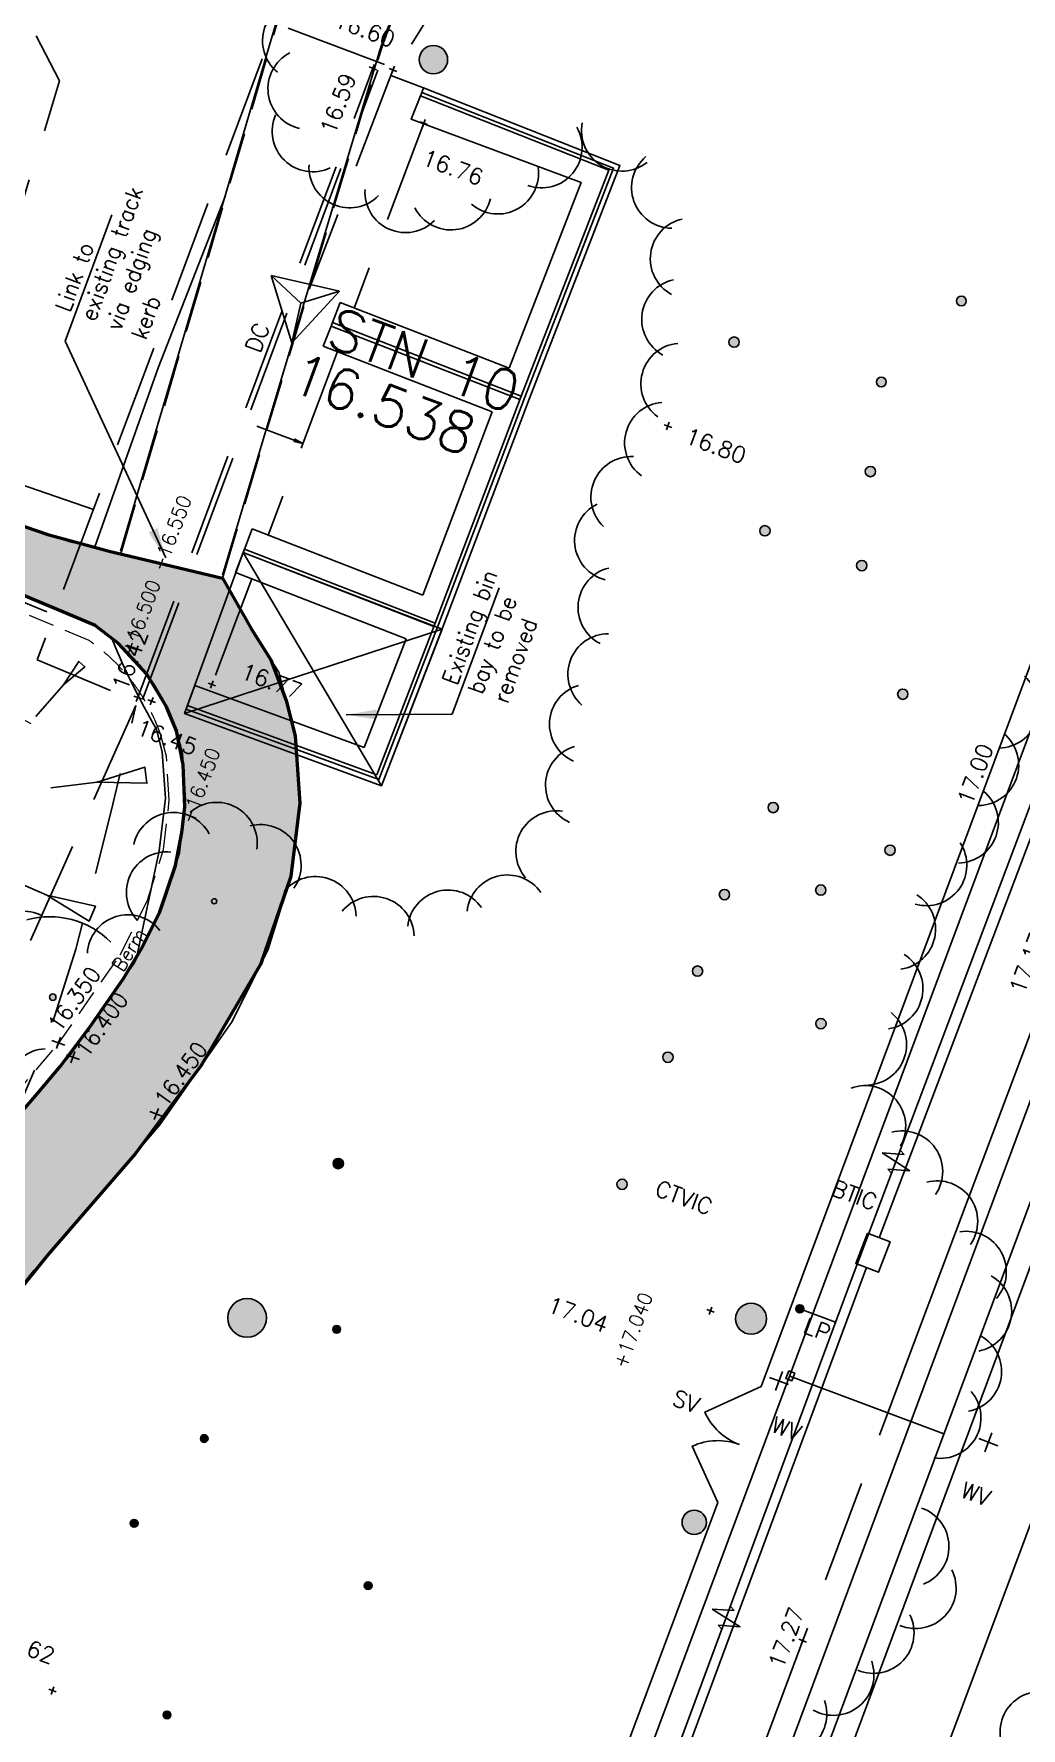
# Model space of a CAD drawing. Header units: millimetres. Extents: x 521005098 to 521837086, y 174609906 to 175681253.
# Drawn here: x 521472310 to 521496642, y 174721978 to 174763741 of the extents above; entities that cross this region are included whole.
import ezdxf

# ---------------------------------------------------------------- set-up
doc = ezdxf.new("R2010")
doc.units = ezdxf.units.MM
doc.header["$LTSCALE"] = 200
doc.linetypes.add('layout$0$HIDDEN', pattern=[9.525, 6.35, -3.175])
doc.linetypes.add('layout$0$survey$0$DASHED', pattern=[19.05, 12.7, -6.35])
for name, color, linetype, lineweight in [('GT_Nfootpath', 2, 'Continuous', 50), ('layout$0$Fenceline', 7, 'Continuous', 13), ('SETTING-OUT', 3, 'Continuous', 50)]:
    doc.layers.add(name, color=color, linetype=linetype, lineweight=lineweight)
for name, color, linetype in [('layout$0$46', 1, 'Continuous'), ('layout$0$CWAY-CHAN-PAD', 31, 'Continuous'), ('layout$0$GT Drain text', 3, 'Continuous'), ('layout$0$GT Surface text', 3, 'Continuous'), ('layout$0$GT0-35TXT', 3, 'Continuous'), ('layout$0$MA-ARC', 130, 'Continuous'), ('layout$0$MA-VERT-TP-LINES', 191, 'Continuous'), ('layout$0$PGM-BATTER-FILL', 8, 'Continuous'), ('layout$0$survey$0$BOUNDARY', 8, 'Continuous'), ('layout$0$survey$0$BT', 8, 'Continuous'), ('layout$0$survey$0$CATV', 8, 'Continuous'), ('layout$0$survey$0$CONTROL', 8, 'Continuous'), ('layout$0$survey$0$DETAIL', 8, 'Continuous'), ('layout$0$survey$0$ELEC', 8, 'Continuous'), ('layout$0$survey$0$GAS', 8, 'Continuous'), ('layout$0$survey$0$LEVEL', 8, 'Continuous'), ('layout$0$survey$0$ROAD', 8, 'Continuous'), ('layout$0$survey$0$SERVICE', 8, 'Continuous'), ('layout$0$survey$0$STORM', 3, 'Continuous'), ('layout$0$survey$0$TEXT_SERVICE', 8, 'Continuous'), ('layout$0$survey$0$VEGETATION', 8, 'Continuous'), ('layout$0$survey$0$WATER', 8, 'Continuous')]:
    doc.layers.add(name, color=color, linetype=linetype)
doc.styles.add('layout$0$GT1TO200', font='romans.shx', dxfattribs={"width": 0.95, "height": 400})
doc.styles.add('layout$0$GTANYHEIGHT', font='romans.shx', dxfattribs={"width": 0.95})
doc.styles.add('layout$0$survey$0$ROMANS', font='Romans.shx')
doc.dimstyles.new('layout$0$NOTEARROW', dxfattribs={"dimscale": 250, "dimtxt": 2, "dimasz": 3, "dimexe": 1, "dimexo": 1, "dimgap": 1, "dimtad": 2, "dimtih": 1, "dimtoh": 1, "dimdec": 4, "dimzin": 0, "dimdsep": 46, "dimtxsty": 'layout$0$GTANYHEIGHT', "dimcen": 3.5, "dimclrd": 7, "dimclre": 7, "dimclrt": 3, "dimadec": 0, "dimazin": 0, "dimtfac": 1, "dimtdec": 4, "dimtofl": 0, "dimtmove": 0, "dimatfit": 3, "dimfxl": 1, "dimtolj": 1, "dimtzin": 0, "dimarcsym": 0})

# ---------------------------------------------------------------- blocks, each defined once
blk = doc.blocks.new('layout')
at = {"layer": 'layout$0$survey$0$SERVICE', "linetype": 'Continuous'}
h = blk.add_hatch(color=256, dxfattribs=at)
edge = h.paths.add_edge_path()
edge.add_arc((521491188.3, 174732314.3), 100, 0, 360)
at = {"layer": 'layout$0$survey$0$VEGETATION', "linetype": 'Continuous'}
h = blk.add_hatch(color=256, dxfattribs=at)
edge = h.paths.add_edge_path()
edge.add_arc((521498545.1, 174764476), 350.1, 0, 360)
edge = h.paths.add_edge_path()
edge.add_arc((521485735.7, 174768618.7), 350.1, 0, 360)
edge = h.paths.add_edge_path()
edge.add_arc((521482157.7, 174763106.6), 350.1, 0, 360)
h = blk.add_hatch(color=256, dxfattribs=at)
edge = h.paths.add_edge_path()
edge.add_arc((521493198.6, 174755158.1), 120, 0, 360)
edge = h.paths.add_edge_path()
edge.add_arc((521495171.6, 174757157.8), 120, 0, 360)
edge = h.paths.add_edge_path()
edge.add_arc((521497249.6, 174758839.5), 120, 0, 360)
edge = h.paths.add_edge_path()
edge.add_arc((521499093.5, 174761185.3), 127.3, 0, 360)
h = blk.add_hatch(color=256, dxfattribs=at)
edge = h.paths.add_edge_path()
edge.add_arc((521490327.9, 174751492.2), 127.3, 0, 360)
edge = h.paths.add_edge_path()
edge.add_arc((521492928, 174752952.3), 127.3, 0, 360)
edge = h.paths.add_edge_path()
edge.add_arc((521489566.9, 174756142.2), 127.3, 0, 360)
h = blk.add_hatch(color=256, dxfattribs=at)
edge = h.paths.add_edge_path()
edge.add_arc((521497801.4, 174751098.2), 143.2, 0, 360)
edge = h.paths.add_edge_path()
edge.add_arc((521492713.8, 174750633.5), 127.3, 0, 360)
h = blk.add_hatch(color=256, dxfattribs=at)
edge = h.paths.add_edge_path()
edge.add_arc((521486807.7, 174735382.6), 127.3, 0, 360)
edge = h.paths.add_edge_path()
edge.add_arc((521487937.6, 174738514.7), 127.3, 0, 360)
edge = h.paths.add_edge_path()
edge.add_arc((521490531.7, 174744669.8), 127.3, 0, 360)
edge = h.paths.add_edge_path()
edge.add_arc((521491705.8, 174742636.2), 127.3, 0, 360)
edge = h.paths.add_edge_path()
edge.add_arc((521493412, 174743619.3), 127.3, 0, 360)
edge = h.paths.add_edge_path()
edge.add_arc((521491708, 174739343), 127.3, 0, 360)
edge = h.paths.add_edge_path()
edge.add_arc((521493726.9, 174747464.2), 127.3, 0, 360)
h = blk.add_hatch(color=256, dxfattribs=at)
edge = h.paths.add_edge_path()
edge.add_arc((521472774.9, 174739996.9), 79.6, 0, 360)
edge = h.paths.add_edge_path()
edge.add_arc((521476754.7, 174742360.1), 63.7, 0, 360)
h = blk.add_hatch(color=256, dxfattribs=at)
edge = h.paths.add_edge_path()
edge.add_arc((521488667.1, 174740637.6), 127.3, 0, 360)
edge = h.paths.add_edge_path()
edge.add_arc((521489331.4, 174742524.1), 127.3, 0, 360)
h = blk.add_hatch(color=256, dxfattribs=at)
edge = h.paths.add_edge_path()
edge.add_arc((521479811.7, 174735894.1), 127.3, 0, 360)
h = blk.add_hatch(color=256, dxfattribs=at)
edge = h.paths.add_edge_path()
edge.add_arc((521477566, 174732089.7), 477.5, 0, 360)
h = blk.add_hatch(color=256, dxfattribs=at)
edge = h.paths.add_edge_path()
edge.add_arc((521489987.4, 174732068.3), 382, 0, 360)
h = blk.add_hatch(color=256, dxfattribs=at)
edge = h.paths.add_edge_path()
edge.add_arc((521479773.2, 174731806.4), 95.5, 0, 360)
h = blk.add_hatch(color=256, dxfattribs=at)
edge = h.paths.add_edge_path()
edge.add_arc((521476509.2, 174729115.6), 95.5, 0, 360)
h = blk.add_hatch(color=256, dxfattribs=at)
edge = h.paths.add_edge_path()
edge.add_arc((521488585.8, 174727049.7), 300, 0, 360)
h = blk.add_hatch(color=256, dxfattribs=at)
edge = h.paths.add_edge_path()
edge.add_arc((521474781.1, 174727026.2), 95.5, 0, 360)
h = blk.add_hatch(color=256, dxfattribs=at)
edge = h.paths.add_edge_path()
edge.add_arc((521480548.5, 174725490.9), 95.5, 0, 360)
h = blk.add_hatch(color=256, dxfattribs=at)
edge = h.paths.add_edge_path()
edge.add_arc((521475590.8, 174722303.2), 95.5, 0, 360)
at = {"layer": 'layout$0$46', "color": 7, "linetype": 'layout$0$HIDDEN'}
for p, q in [((521474451.5, 174750921.3), (521478353.6, 174764174)), ((521476958.9, 174750328.2), (521480790.2, 174763096.7))]:
    blk.add_line(p, q, dxfattribs=at)
blk.add_arc((521490368.3, 174760222.7), 10000, 134.59832, 163.29772, dxfattribs=at)
at = {"layer": 'layout$0$CWAY-CHAN-PAD', "color": 6, "ltscale": 0.4}
for p, q in [((521475369.6, 174755508), (521477021.9, 174759731.2)), ((521473814.9, 174751101), (521475369.6, 174755508))]:
    blk.add_line(p, q, dxfattribs=at)
at = {"layer": 'layout$0$CWAY-CHAN-PAD', "color": 3, "ltscale": 0.4}
for points in [[(521473204.5, 174751216.3), (521471075, 174751936.4), (521469220.2, 174752813.2), (521467833.6, 174753274.6), (521466169.7, 174753923.4), (521464197.3, 174754555), (521462710.2, 174755096.2), (521461272, 174755835.9), (521459759.1, 174756533.8), (521458175.2, 174756921)], [(521473823.1, 174749157.1), (521470512.3, 174750543.3), (521468660.8, 174751418.4), (521467324, 174751863.4), (521465668.1, 174752509), (521463711.9, 174753135.4), (521462194.7, 174753687.6), (521460420.4, 174754652), (521458608.6, 174755395.6), (521457375.9, 174755591.8)], [(521463471.2, 174718728.1), (521466190.7, 174724019.8), (521467377, 174726155.9), (521468384.4, 174727846.3), (521469743.2, 174729929.8), (521470789.8, 174731378.3), (521472312.1, 174733256.3), (521473549.8, 174734660.3), (521475414.9, 174736846.5), (521477197, 174739398.1), (521478088, 174741183), (521478646.8, 174742966.9), (521478861.1, 174744779.3), (521478749.3, 174746437.8), (521478346.2, 174748004.9), (521477766.2, 174748899.5), (521476974.3, 174750324.6), (521473204.5, 174751216.3)], [(521460980.9, 174720007.9), (521463720.9, 174725339.8), (521464949.9, 174727552.7), (521466008.2, 174729328.4), (521467434.5, 174731515.3), (521468565.7, 174733081.1), (521470173.4, 174735064.5), (521471434.4, 174736494.9), (521473196.9, 174738560.7), (521474783.6, 174740832.7), (521475482.9, 174742233.5), (521475896.8, 174743554.9), (521476050, 174744850.1), (521475973.1, 174745991.1), (521475827.4, 174746557.3)]]:
    blk.add_lwpolyline(points, dxfattribs=at)
at = {"layer": 'layout$0$CWAY-CHAN-PAD', "color": 6, "ltscale": 0.4}
blk.add_lwpolyline([(521474830.1, 174740925.8), (521475399.1, 174743602.2), (521475552.2, 174744897.4), (521475475.3, 174746038.4), (521475329.7, 174746604.6)], dxfattribs=at)
at = {"layer": 'layout$0$CWAY-CHAN-PAD', "color": 3, "ltscale": 0.4}
blk.add_arc((521471037.1, 174744936.7), 5057.1, 18.69136, 56.57028, dxfattribs=at)
at = {"layer": 'layout$0$CWAY-CHAN-PAD', "color": 6, "ltscale": 0.4}
blk.add_arc((521491252, 174755834.5), 18404.1, 202.39476, 210.10003, dxfattribs=at)
at = {"layer": 'layout$0$Fenceline', "linetype": 'layout$0$HIDDEN', "ltscale": 0.5}
for points in [[(521473668.6, 174748788.2), (521470349.5, 174750177.8), (521468511.6, 174751046.5), (521467188.1, 174751487), (521465534.3, 174752131.9), (521463582.4, 174752756.8), (521461446.6, 174753601.5), (521459134.9, 174754780.1), (521457410, 174755276), (521455668.6, 174755484.7), (521472258.8, 174746730.2)], [(521460625.1, 174720190.8), (521463368.1, 174725528.3), (521464603.2, 174727752.2), (521465668.7, 174729540.1), (521467104.6, 174731741.8), (521468248, 174733324.3), (521469867.9, 174735322.8), (521471132.2, 174736757), (521472880, 174738805.6), (521474438.9, 174741037.7), (521475110.7, 174742383.5), (521475504, 174743638.9), (521475648.4, 174744860.2), (521475576.5, 174745927.3), (521475440, 174746457.7)]]:
    blk.add_lwpolyline(points, dxfattribs=at)
blk.add_arc((521470968.9, 174744900.2), 4733.4, 18.84536, 55.22485, dxfattribs=at)
at = {"layer": 'layout$0$GT Surface text', "color": 3, "ltscale": 0.4}
blk.add_lwpolyline([(521477467.7, 174750959), (521482369.5, 174749067.7), (521480880.3, 174745208.1), (521476024.1, 174746984.7)], close=True, dxfattribs=at)
for points in [[(521477467.7, 174750959), (521480880.3, 174745208.1)], [(521482369.5, 174749067.7), (521476024.1, 174746984.7)]]:
    blk.add_lwpolyline(points, dxfattribs=at)
at = {"layer": 'layout$0$MA-ARC', "color": 8}
for p, q in [((521474447.7, 174750990.7), (521478349.7, 174764243.4)), ((521476955, 174750397.4), (521480786.2, 174763166.1))]:
    blk.add_line(p, q, dxfattribs=at)
blk.add_arc((521490363.8, 174760292), 10000, 134.598, 163.298, dxfattribs=at)
at = {"layer": 'layout$0$MA-VERT-TP-LINES', "color": 191}
blk.add_line((521477636.3, 174744207, 16574), (521477636.3, 174744207), dxfattribs=at)
at = {"layer": 'layout$0$PGM-BATTER-FILL', "color": 7}
for points in [[(521472361.6, 174746914.9, -572), (521473039.5, 174747691.2, -229), (521473567.1, 174748142.2, 0), (521473416.7, 174748274, 0), (521473039.5, 174747691.2, -229)], [(521472731.8, 174745160, -572), (521473868.2, 174745295.1, -229), (521475095, 174745267.6, 0), (521475040.7, 174745666.5, 0), (521473868.2, 174745295.1, -229)], [(521471576.3, 174742971.7, -572), (521472625.3, 174742514.4, -229), (521473670.3, 174741871, 0), (521473824.9, 174742242.7, 0), (521472625.3, 174742514.4, -229)]]:
    blk.add_polyline3d(points, dxfattribs=at)
at = {"layer": 'layout$0$survey$0$BOUNDARY', "linetype": 'Continuous'}
for p, q in [((521490235.7, 174730396.2), (521502523.6, 174763366.8)), ((521482225.6, 174708969.2), (521489167.7, 174727539.3))]:
    blk.add_line(p, q, dxfattribs=at)
at = {"layer": 'layout$0$survey$0$BOUNDARY', "linetype": 'Continuous', "flags": 128}
for points in [[(521489701.7, 174728967.8, -0.1989124), (521488848, 174729763.8), (521490235.7, 174730396.2)], [(521489701.7, 174728967.8, 0.1989124), (521488535.2, 174728927), (521489167.7, 174727539.3)]]:
    blk.add_lwpolyline(points, format="xyb", dxfattribs=at)
at = {"layer": 'layout$0$survey$0$BT', "linetype": 'Continuous', "flags": 128}
blk.add_lwpolyline([(521462408.7, 174654273), (521504176.2, 174766131)], dxfattribs=at)
at = {"layer": 'layout$0$survey$0$CATV', "linetype": 'Continuous', "flags": 128}
for points in [[(521493147.2, 174734063.8), (521518385.4, 174800815.6), (521564899.5, 174926306.4), (521599833.2, 175020690.5)], [(521492829.5, 174733328.8), (521451182.9, 174621134.1)]]:
    blk.add_lwpolyline(points, dxfattribs=at)
at = {"layer": 'layout$0$survey$0$CONTROL', "linetype": 'Continuous'}
for p, q in [((521478889.4, 174757103.2), (521478156.1, 174757783.1)), ((521478156.1, 174757783.1), (521479844.8, 174757398.3)), ((521478667.2, 174756128.2), (521478156.1, 174757783.1)), ((521478156.1, 174757783.1), (521478889.4, 174757103.2)), ((521479844.8, 174757398.3), (521478667.2, 174756128.2)), ((521478889.4, 174757103.2), (521479844.8, 174757398.3)), ((521479844.8, 174757398.3), (521478889.4, 174757103.2)), ((521478667.2, 174756128.2), (521478889.4, 174757103.2)), ((521478889.4, 174757103.2), (521478667.2, 174756128.2))]:
    blk.add_line(p, q, dxfattribs=at)
at = {"layer": 'layout$0$survey$0$DETAIL', "linetype": 'layout$0$survey$0$DASHED'}
for p, q in [((521481914.3, 174762410.3), (521481110.1, 174762717.8)), ((521481921.1, 174761539.6), (521480200.7, 174756984)), ((521479794.5, 174755908.2), (521478086, 174751384.1)), ((521477679.7, 174750308.2), (521476637.4, 174747548.3))]:
    blk.add_line(p, q, dxfattribs=at)
at = {"layer": 'layout$0$survey$0$DETAIL', "linetype": 'Continuous'}
for p, q in [((521481914.3, 174762410.3), (521481870.2, 174762298.7)), ((521479666.7, 174756622.9), (521479858.5, 174757116.9)), ((521484020.8, 174755500.2), (521479858.5, 174757116.9)), ((521479634.1, 174756539), (521479442.3, 174756044.9)), ((521479666.7, 174756622.9), (521479634.1, 174756539)), ((521484291.4, 174754730.8), (521479634.1, 174756539)), ((521484323, 174754814.3), (521479666.7, 174756622.9)), ((521483609.5, 174754427), (521479442.3, 174756044.9)), ((521483609.5, 174754427), (521481895.9, 174749904.9)), ((521484323, 174754814.3), (521482201.9, 174749216.7)), ((521477500.3, 174751042.9), (521477692.1, 174751537)), ((521481895.9, 174749904.9), (521477692.1, 174751537)), ((521477275.9, 174750464.9), (521477467.7, 174750959)), ((521477500.3, 174751042.9), (521477467.7, 174750959)), ((521482169.8, 174749133.5), (521477467.7, 174750959)), ((521482201.9, 174749216.7), (521477500.3, 174751042.9)), ((521481484.9, 174748830.8), (521477275.9, 174750464.9)), ((521482202.1, 174749217.3), (521480758.7, 174745476.2)), ((521481484.9, 174748830.8), (521480451.7, 174746152.9)), ((521476096.3, 174747182), (521476278.4, 174747679.7)), ((521480451.7, 174746152.9), (521476278.4, 174747679.7)), ((521476065.3, 174747097.4), (521476024.1, 174746984.7)), ((521476065.3, 174747097.4), (521476096.3, 174747182)), ((521480758.7, 174745476.2), (521476096.3, 174747182))]:
    blk.add_line(p, q, dxfattribs=at)
at = {"layer": 'layout$0$survey$0$DETAIL', "linetype": 'layout$0$survey$0$DASHED', "flags": 128}
for points in [[(521552441.1, 174929418.7), (521550687.8, 174924606.4), (521549775.7, 174920946.7), (521546276.9, 174911556.8), (521536588.7, 174890620.7), (521534024.1, 174883749.4), (521530604.3, 174872804.9), (521528014, 174860458.8), (521524062.6, 174847530.4), (521520001.4, 174837912.3), (521510586.1, 174820386.8), (521504306.9, 174807340.4), (521501936.7, 174801579), (521493825.1, 174780362.8), (521489177.1, 174773092.5), (521485075.6, 174769035), (521481073.6, 174762616.2)], [(521447950.7, 174861174.8), (521443307.6, 174843072.3), (521447912.9, 174832365.5), (521457487.5, 174825108.8), (521462425.9, 174818160.3), (521464018, 174813695.1), (521465391.8, 174805449.9), (521465674.4, 174803279.3), (521466315.2, 174793616.9), (521467613.8, 174780683.5), (521469669.6, 174773601.3), (521470248.6, 174767739.4), (521472943.9, 174762585.3), (521470071, 174753193), (521470061.4, 174748387.3), (521469385.4, 174742676.9), (521460221.3, 174724191.9)], [(521480953.5, 174762987.9), (521478264.2, 174764002.9), (521472389.9, 174748309.9), (521474852.7, 174747275.9)], [(521481160.8, 174762850.5), (521479095.3, 174757448)], [(521473777, 174752015.6), (521471946.4, 174752651.1), (521471011.4, 174750159.9), (521472806.4, 174749422.7)], [(521474824.2, 174747188.6), (521463779, 174722594.1), (521453413.4, 174696780.8), (521445105.6, 174672362.2), (521442396.1, 174661510)], [(521475645.6, 174691023.2), (521469656, 174693676.4), (521466080.3, 174695347.3), (521464578.7, 174695414.3), (521462892, 174693926.2), (521461550.2, 174691529), (521459349.3, 174689942.5), (521456561.2, 174689959.9), (521454858.8, 174691119.8), (521460316.8, 174702774.7), (521465811.4, 174723125.7), (521472596.9, 174738823.8), (521473348.1, 174741183.1), (521474209.2, 174744545.6), (521474824.2, 174747188.6)]]:
    blk.add_lwpolyline(points, dxfattribs=at)
at = {"layer": 'layout$0$survey$0$DETAIL', "linetype": 'Continuous', "flags": 128}
for points in [[(521481914.3, 174762410.3), (521486755, 174760498.2), (521484519.2, 174754739.4), (521482398.2, 174749142), (521480880.3, 174745208.1), (521476024.1, 174746984.7)], [(521481870.2, 174762298.7), (521486600, 174760430.4), (521484407.2, 174754782.4), (521482286.1, 174749184.9), (521480810.8, 174745361.3), (521476065.3, 174747097.4)], [(521485798.9, 174760080.2), (521485798.9, 174760080.2), (521481609.4, 174761638.3), (521481837.2, 174762214.9)], [(521484020.8, 174755500.2), (521485798.9, 174760080.2), (521481609.4, 174761638.3), (521481837.2, 174762214.9)], [(521484323.3, 174754815), (521486483.7, 174760379.6), (521481837.2, 174762214.9), (521481870.2, 174762298.7)]]:
    blk.add_lwpolyline(points, dxfattribs=at)
at = {"layer": 'layout$0$survey$0$DETAIL', "flags": 128}
for points in [[(521477805.1, 174754073.7), (521478940.2, 174753646.1)], [(521478727.2, 174753704.6), (521478732.1, 174753693.6)], [(521478732.1, 174753717.8), (521478744.4, 174753690.8)], [(521478737.1, 174753731), (521478756.6, 174753688)], [(521478742.1, 174753744.3), (521478768.9, 174753685.2)], [(521478751.2, 174753748.4), (521478781.1, 174753682.4)], [(521478765.8, 174753740.5), (521478793.4, 174753679.6)], [(521478780.3, 174753732.6), (521478805.6, 174753676.8)], [(521478794.8, 174753724.8), (521478817.8, 174753674)], [(521478809.4, 174753716.9), (521478830.1, 174753671.2)], [(521478823.9, 174753709), (521478842.3, 174753668.5)], [(521478838.4, 174753701.2), (521478854.6, 174753665.7)], [(521478853, 174753693.3), (521478866.8, 174753662.9)], [(521478867.5, 174753685.5), (521478879, 174753660.1)], [(521478882.1, 174753677.6), (521478891.3, 174753657.3)], [(521478896.6, 174753669.7), (521478903.5, 174753654.5)], [(521478911.2, 174753661.9), (521478915.8, 174753651.7)]]:
    blk.add_lwpolyline(points, dxfattribs=at)
blk.add_lwpolyline([(521478940.2, 174753646.1), (521478744.9, 174753751.8), (521478723.7, 174753695.5)], close=True, dxfattribs=at)
at = {"layer": 'layout$0$survey$0$ELEC'}
for p, q in [((521493215.7, 174736160.4), (521493758.2, 174736119.3)), ((521493902, 174735719.1), (521493215.7, 174736160.4)), ((521493758.2, 174736119.3), (521493668.4, 174736219)), ((521493449.2, 174735660.5), (521493359.5, 174735760.2)), ((521493359.5, 174735760.2), (521493902, 174735719.1)), ((521489028.3, 174724912.3), (521489571, 174724874.4)), ((521489717, 174724475), (521489028.3, 174724912.3)), ((521489571, 174724874.4), (521489480.7, 174724973.5)), ((521489264.6, 174724413.8), (521489174.3, 174724513)), ((521489174.3, 174724513), (521489717, 174724475))]:
    blk.add_line(p, q, dxfattribs=at)
at = {"layer": 'layout$0$survey$0$ELEC', "linetype": 'Continuous', "flags": 128}
for points in [[(521453938.2, 174630117.5), (521462845.3, 174653514.2), (521472659.9, 174679603.6), (521492455.2, 174733023.9), (521508326.3, 174775119.3), (521529431.5, 174832060.3), (521564628.2, 174926839.4)], [(521491188.3, 174732314.3), (521492071, 174731987.2)]]:
    blk.add_lwpolyline(points, dxfattribs=at)
at = {"layer": 'layout$0$survey$0$GAS', "linetype": 'Continuous', "flags": 128}
for points in [[(521452776.1, 174620443.1), (521465925.3, 174655615.4), (521487844.9, 174713206.3), (521515170.5, 174786610), (521539921.2, 174853278.6), (521583151.6, 174969608), (521602538.7, 175021130.6)], [(521454084.6, 174619873.7), (521467233.8, 174655045.9), (521489153.5, 174712636.8), (521516479.1, 174786040.6), (521541229.7, 174852709.2), (521584460.2, 174969038.6), (521603847.2, 175020561.1)]]:
    blk.add_lwpolyline(points, dxfattribs=at)
at = {"layer": 'layout$0$survey$0$LEVEL', "flags": 128}
for points in [[(521480569.8, 174762928.6), (521480757.2, 174762858.8)], [(521480628.6, 174762800), (521480698.4, 174762987.5)], [(521481067.1, 174762885.4), (521481254.5, 174762815.6)], [(521481125.9, 174762756.8), (521481195.7, 174762944.2)], [(521481827.4, 174761574.5), (521482014.8, 174761504.7)], [(521481886.2, 174761445.8), (521481956, 174761633.3)], [(521487842.2, 174754107.8), (521488029.6, 174754038)], [(521487901, 174753979.2), (521487970.8, 174754166.6)], [(521476602.4, 174747738.4), (521476789.8, 174747668.7)], [(521476661.2, 174747609.8), (521476731, 174747797.3)], [(521474775.6, 174747416), (521474963.1, 174747346.2)], [(521474834.5, 174747287.4), (521474904.3, 174747474.8)], [(521475118.6, 174747327.2), (521475306.1, 174747257.4)], [(521475177.5, 174747198.6), (521475247.2, 174747386)], [(521488892.6, 174732298.2), (521489080, 174732228.4)], [(521488951.4, 174732169.6), (521489021.2, 174732357)], [(521491166.1, 174724170.3), (521491353.6, 174724100.5)], [(521491225, 174724041.6), (521491294.8, 174724229.1)], [(521472675.7, 174722938.4), (521472863.2, 174722868.6)], [(521472734.6, 174722809.8), (521472804.3, 174722997.3)]]:
    blk.add_lwpolyline(points, dxfattribs=at)
at = {"layer": 'layout$0$survey$0$ROAD', "linetype": 'layout$0$survey$0$DASHED'}
blk.add_line((521494041.3, 174731577.7), (521491259.9, 174724135.4), dxfattribs=at)
at = {"layer": 'layout$0$survey$0$ROAD', "linetype": 'Continuous', "flags": 128}
for points in [[(521566461.3, 174926237.2), (521560978.9, 174911450.7), (521552981.7, 174889867.7), (521544841.8, 174867962.9), (521536597.5, 174846003), (521528514, 174824096), (521520760.4, 174803218.2), (521512866.2, 174782062.4), (521505003.7, 174760888.8), (521497284.5, 174740197.7), (521494041.3, 174731577.7)], [(521491259.9, 174724135.4), (521489195.1, 174718593.4), (521481640.4, 174698489.8), (521473959.9, 174678035.2), (521466258.8, 174657451.3), (521459876.1, 174640511.3)]]:
    blk.add_lwpolyline(points, dxfattribs=at)
at = {"layer": 'layout$0$survey$0$SERVICE', "linetype": 'layout$0$survey$0$DASHED'}
for p, q in [((521474869.4, 174747381.1), (521480663.5, 174762893.7)), ((521474991.1, 174747335.6), (521480785.3, 174762848.3))]:
    blk.add_line(p, q, dxfattribs=at)
at = {"layer": 'layout$0$survey$0$SERVICE'}
for p, q in [((521490440.9, 174730624.6), (521490909.5, 174730450.1)), ((521490588, 174730303.1), (521490762.5, 174730771.6)), ((521495602.2, 174729113), (521496070.7, 174728938.5)), ((521495749.2, 174728791.4), (521495923.7, 174729260))]:
    blk.add_line(p, q, dxfattribs=at)
at = {"layer": 'layout$0$survey$0$SERVICE', "linetype": 'Continuous', "flags": 128}
for points in [[(521492852.9, 174734176.8), (521493413, 174733961.7), (521493126.2, 174733214.9), (521492566.1, 174733430)], [(521490913.8, 174730784.1), (521491063.8, 174730728.3), (521490994, 174730540.9), (521490844.1, 174730596.7)]]:
    blk.add_lwpolyline(points, close=True, dxfattribs=at)
at = {"layer": 'layout$0$survey$0$SERVICE', "linetype": 'Continuous'}
blk.add_circle((521491188.3, 174732314.3), 100, dxfattribs=at)
at = {"layer": 'layout$0$survey$0$STORM', "linetype": 'Continuous', "flags": 128}
blk.add_lwpolyline([(521509746.3, 174761457.9), (521456539.6, 174619114.3)], dxfattribs=at)
at = {"layer": 'layout$0$survey$0$VEGETATION', "linetype": 'Continuous'}
for centre, radius in [((521482157.7, 174763106.6), 350.1), ((521495171.6, 174757157.8), 120), ((521489566.9, 174756142.2), 127.3), ((521493198.6, 174755158.1), 120), ((521492928, 174752952.3), 127.3), ((521490327.9, 174751492.2), 127.3), ((521492713.8, 174750633.5), 127.3), ((521493726.9, 174747464.2), 127.3), ((521490531.7, 174744669.8), 127.3), ((521493412, 174743619.3), 127.3), ((521491705.8, 174742636.2), 127.3), ((521476754.7, 174742360.1), 63.7), ((521489331.4, 174742524.1), 127.3), ((521488667.1, 174740637.6), 127.3), ((521472774.9, 174739996.9), 79.6), ((521491708, 174739343), 127.3), ((521487937.6, 174738514.7), 127.3), ((521479811.7, 174735894.1), 127.3), ((521486807.7, 174735382.6), 127.3), ((521477566, 174732089.7), 477.5), ((521489987.4, 174732068.3), 382), ((521479773.2, 174731806.4), 95.5), ((521476509.2, 174729115.6), 95.5), ((521488585.8, 174727049.7), 300), ((521474781.1, 174727026.2), 95.5), ((521480548.5, 174725490.9), 95.5), ((521475590.8, 174722303.2), 95.5)]:
    blk.add_circle(centre, radius, dxfattribs=at)
for centre, radius, start, end in [((521478945.3, 174763573.9), 1000, 91.67649, 230.94822), ((521479079.9, 174762386.6), 1000, 117.65488, 256.92661), ((521479183.3, 174761342.4), 1000, 156.20437, 295.4761), ((521486805, 174761358.6), 1000, 169.062, 308.33373), ((521484822.3, 174760945.6), 1000, 250.49015, 29.76188), ((521488041.6, 174759951.3), 1000, 130.19456, 269.46629), ((521480089.9, 174760453.3), 1000, 176.47497, 315.7467), ((521483747, 174760301.6), 1000, 229.49788, 8.76961), ((521481470.3, 174759841.9), 1000, 176.47497, 315.7467), ((521482590, 174759909.1), 1000, 207.27682, 346.54855), ((521488502.5, 174758199.1), 1000, 102.28746, 241.55919), ((521488290.4, 174756704.3), 1000, 102.28746, 241.55919), ((521488270.8, 174755116.8), 1000, 94.98659, 234.25832), ((521487870.4, 174753661.1), 1000, 94.98659, 234.25832), ((521487038.6, 174752324.7), 1000, 87.21319, 226.48492), ((521486637, 174751252.7), 1000, 116.52004, 255.79178), ((521486720.7, 174749604.7), 1000, 103.98548, 243.25721), ((521486471.5, 174747954.3), 1000, 89.9411, 229.21283), ((521496084, 174747137.8), 1000, 270.89652, 50.16825), ((521486018.6, 174746724), 1000, 106.64991, 245.92164), ((521495582.7, 174745719.8), 1000, 270.89652, 50.16825), ((521485920.8, 174745217.5), 1000, 106.64991, 245.92164), ((521495081.5, 174744301.8), 1000, 270.89652, 50.16825), ((521475751.6, 174743548.1), 1000, 28.537, 167.80873), ((521476813.8, 174743798.6), 1000, 351.20016, 130.47189), ((521485188.7, 174743589.1), 1000, 81.28338, 220.55511), ((521477896.7, 174743250.4), 1000, 325.44873, 104.72047), ((521475589.3, 174742579), 1000, 84.41023, 223.68196), ((521494305.3, 174743250.9), 1000, 254.15372, 33.42545), ((521479251.9, 174741970.9), 1000, 1.40901, 140.68074), ((521483982.9, 174742007.7), 1000, 34.62002, 173.89175), ((521480679.8, 174741480.5), 1000, 1.40901, 140.68074), ((521482519.7, 174741635.9), 1000, 34.62002, 173.89175), ((521493534.8, 174741674.3), 1000, 278.41732, 57.68905), ((521472048.7, 174741117.3), 1000, 61.8542, 201.12593), ((521472707.1, 174739881.3), 2097.2, 44.42074, 105.68918), ((521474626.5, 174741026.4), 1000, 37.79923, 177.07096), ((521493223.5, 174740202.9), 1000, 278.41732, 57.68905), ((521492818.2, 174738827.9), 1000, 272.54524, 51.81697), ((521472633.9, 174737725), 1000, 92.73548, 232.00721), ((521492797.3, 174736815.4), 1000, 330.70708, 109.97881), ((521493709.2, 174735699.5), 1000, 325.44876, 104.7205), ((521494573.6, 174734468.8), 1000, 325.44876, 104.7205), ((521495278.5, 174733225.2), 1000, 319.19465, 98.46638), ((521495409.9, 174732255.8), 1000, 280.83306, 60.10479), ((521495160.9, 174730772.6), 1000, 280.83306, 60.10479), ((521494652.4, 174729626.8), 1000, 261.02087, 40.2926), ((521493864.2, 174726455.2), 1000, 291.69462, 70.96635), ((521494040, 174725432.6), 1000, 247.2422, 26.51393), ((521493004.4, 174724326.8), 1000, 247.2422, 26.51393), ((521492016.3, 174723291.5), 1000, 240.18125, 19.45298), ((521497123.5, 174721882.1), 1000, 84.54854, 223.82027), ((521490852.6, 174722321.4), 1000, 240.18125, 19.45298)]:
    blk.add_arc(centre, radius, start, end, dxfattribs=at)
at = {"layer": 'layout$0$survey$0$WATER', "linetype": 'Continuous', "flags": 128}
for points in [[(521603361.6, 175020830), (521457902.3, 174630344.4), (521460680.1, 174629309.7)], [(521490938.9, 174730651.2), (521494740, 174729235.2)]]:
    blk.add_lwpolyline(points, dxfattribs=at)
at = {"layer": 'layout$0$GT Drain text', "insert": (521474213.5, 174740779.5), "char_height": 342, "width": 5989.429, "attachment_point": 1, "rotation": 57.68749, "style": 'layout$0$GT1TO200'}
blk.add_mtext('Berm', dxfattribs=at)
at = {"layer": 'layout$0$GT0-35TXT', "style": 'layout$0$GT1TO200', "width": 0.95}
for s, p in [('+16.550', (521475528.2, 174750463.9)), ('+16.500', (521474770.6, 174748382.6)), ('+16.450', (521476238.5, 174744242)), ('+17.040', (521486898.4, 174730815))]:
    blk.add_text(s, height=350, rotation=69.57696, dxfattribs=at).set_placement(p)
at = {"layer": 'layout$0$GT0-35TXT', "char_height": 400, "width": 4125.568, "attachment_point": 1, "rotation": 70, "style": 'layout$0$GT1TO200'}
for s, insert in [('Link to existing track via edging kerb', (521472817.9, 174756991)), ('Existing bin bay to be removed', (521482359.9, 174747799))]:
    blk.add_mtext(s, dxfattribs=dict(at, insert=insert))
at = {"layer": 'layout$0$GT0-35TXT', "color": 3, "char_height": 400, "width": 20360.17, "attachment_point": 1, "style": 'layout$0$GT1TO200'}
for s, insert, rotation in [('16.350', (521472622.9, 174739335.2), 54.61597), ('16.400', (521473296.3, 174738708.6), 54.61597), ('+', (521472627.5, 174738751.9), 69.57696), ('+', (521472983.7, 174738396.8), 69.57696), ('16.450', (521475251.3, 174737484.8), 54.61597), ('+', (521475039.4, 174736998.5), 69.57696)]:
    blk.add_mtext(s, dxfattribs=dict(at, insert=insert, rotation=rotation))
at = {"layer": 'layout$0$survey$0$CATV', "linetype": 'Continuous', "style": 'layout$0$survey$0$ROMANS'}
blk.add_text('CTVIC', height=400, rotation=339.57696, dxfattribs=at).set_placement((521487587.7, 174735120.1))
at = {"layer": 'layout$0$survey$0$CONTROL', "style": 'layout$0$survey$0$ROMANS'}
for s, p in [('STN 10', (521479467.6, 174756078.2)), ('16.538', (521478537.4, 174754972.6))]:
    blk.add_text(s, height=1000, rotation=339.57696, dxfattribs=at).set_placement(p)
at = {"layer": 'layout$0$survey$0$LEVEL', "style": 'layout$0$survey$0$ROMANS'}
for s, rotation, p in [('16.60', 339.57696, (521479670.6, 174763932.2)), ('16.59', 69.57696, (521479726.5, 174761230.6)), ('16.76', 339.57696, (521481844.7, 174760528.9)), ('16.80', 339.57696, (521488322.3, 174753669)), ('16.42', 69.57696, (521474601.1, 174747520.8)), ('16.77', 339.57696, (521477376.4, 174747866.5)), ('16.45', 339.57696, (521474798.4, 174746484.9)), ('17.00', 69.57696, (521495431.4, 174744703)), ('17.17', 69.57696, (521496714.5, 174740045.3)), ('17.04', 339.57696, (521484928.8, 174732254.5)), ('17.27', 69.57696, (521490772.6, 174723413.4)), ('16.62', 339.57696, (521471288.7, 174724083))]:
    blk.add_text(s, height=400, rotation=rotation, dxfattribs=at).set_placement(p)
at = {"layer": 'layout$0$survey$0$TEXT_SERVICE', "style": 'layout$0$survey$0$ROMANS'}
blk.add_text('DC', height=400, rotation=69.57696, dxfattribs=at).set_placement((521477879.9, 174755845.8))
at = {"layer": 'layout$0$survey$0$TEXT_SERVICE', "linetype": 'Continuous', "style": 'layout$0$survey$0$ROMANS'}
for s, p in [('BTIC', (521491935.9, 174735128.5)), ('LP', (521491242.6, 174731733.8)), ('SV', (521488010.9, 174729954.7)), ('WV', (521490452.5, 174729294.5)), ('WV', (521495121.5, 174727689.2))]:
    blk.add_text(s, height=400, rotation=339.57696, dxfattribs=at).set_placement(p)
at = {"layer": 'layout$0$GT0-35TXT'}
for points in [[(521475561.7, 174750828.2), (521473080, 174756165.5), (521474231.9, 174759279.9)], [(521480009.6, 174746958.5), (521482622, 174746973.5), (521483774, 174750087.9)]]:
    blk.add_leader(points, dimstyle='layout$0$NOTEARROW', dxfattribs=at)

msp = doc.modelspace()

# ---------------------------------------------------------------- hatches: boundary and pattern name
at = {"layer": 'GT_Nfootpath'}
h = msp.add_hatch(dxfattribs=at)
h.set_pattern_fill('ANSI33', color=256, scale=100, style=0)
h.set_pattern_definition([(115, (0, 0), (-575.5054448, -268.3625962), []), (115, (153.6, 421.93), (-575.5054448, -268.3625962), [317.5, -158.75])])
h.paths.add_polyline_path([(521398309.93825, 174772805.4986), (521397165.5198, 174770019.26321), (521398503.26782, 174770273.03387), (521399313.02844, 174770410.00398), (521400001.74622, 174770571.75131), (521400936.29488, 174770890.3561), (521401486.90141, 174771142.62792), (521402399.83307, 174771830.73289), (521403189.5764, 174772765.81493), (521403630.33513, 174773471.77041), (521404475.61337, 174774960.51515), (521405407.82831, 174776383.33147), (521405973.22187, 174777079.92742), (521407111.46289, 174778162.9713), (521408775.56762, 174779150.74385), (521409847.43984, 174779535.66152), (521411014.06545, 174779781.71036), (521412237.10027, 174779906.70497), (521414561.96069, 174779725.67917), (521416094.99929, 174779327.90604), (521417532.99989, 174778814.30134), (521419599.92819, 174777817.93029), (521421222.72473, 174776839.56405), (521422826.79102, 174775738.19749), (521424671.8574, 174774355.21843), (521427363.81263, 174772261.0663), (521430131.44608, 174770163.22566), (521431858.78485, 174768961.63884), (521433611.56574, 174767866.984), (521442515.98261, 174763120.81895), (521447145.00348, 174760669.10202), (521449584.9826, 174759375.81896), (521454408.28527, 174756821.24696), (521454886.9826, 174756567.81896), (521455956.8522, 174756132.26003), (521457375.85382, 174755591.77502), (521458608.614, 174755395.56961), (521458924.55498, 174755265.90102), (521460420.43848, 174754651.96007), (521461788.22368, 174753908.50194), (521462289.89833, 174753652.91787), (521463711.8885, 174753135.35577), (521464712.75525, 174752814.90603), (521466130.26431, 174752328.81771), (521467323.95929, 174751863.35981), (521468186.96749, 174751576.13454), (521468981.71716, 174751266.74181), (521470773.93342, 174750433.71783), (521472979.55392, 174749510.29514), (521473823.06957, 174749157.14215), (521474399.14124, 174748714.3171), (521475092.07346, 174747958.4298), (521475580.82361, 174747156.65603), (521475827.41916, 174746557.3353), (521475991.39694, 174745719.17616), (521476030.87935, 174744688.58723), (521475955.49232, 174744051.11533), (521475797.67636, 174743238.4328), (521475415.14355, 174742097.80626), (521474956.07417, 174741178.17394), (521474520.0187, 174740455.27947), (521473677.21337, 174739248.52536), (521472961.82339, 174738285.24658), (521472396.23703, 174737622.30133), (521471596.99999, 174736685.48524), (521470428.22538, 174735353.54822), (521469784.11804, 174734584.23083), (521469045.79271, 174733673.35799), (521468074.9228, 174732401.78074), (521466722.18173, 174730423.18376), (521465276.55453, 174728100.81291), (521464372.6124, 174726513.23406), (521463644.80132, 174725191.65663), (521461681.04449, 174721370.40602), (521460007.04856, 174718085.64789), (521458924.88863, 174715949.4932), (521457818.80684, 174713766.1174), (521457004.52566, 174712158.74817), (521456066.23407, 174710306.58573), (521455345.03465, 174708882.9574), (521454969.54037, 174708030.37823), (521454368.19536, 174706549.62352), (521453539.27754, 174704389.46162), (521453288.33807, 174703580.37836), (521452882.69222, 174701929.4292), (521452413.37833, 174700019.35574), (521452305.59707, 174699129.24632), (521452374.46505, 174697477.61309), (521452570.38293, 174695070.62374), (521452691.76704, 174694004.93243), (521453267.32703, 174692047.69893), (521454023.46363, 174690640.51737), (521455235.74099, 174688869.71934), (521455402.42647, 174688174.32681), (521454961.61144, 174687443.43111), (521454916.35645, 174687395.88278), (521454413.99751, 174686868.06639), (521454811.14232, 174687104.25833), (521456940.36864, 174688306.19388), (521459833.47795, 174688123.95983), (521458927.46064, 174688650.29222), (521458376.24121, 174689240.49207), (521457754.09435, 174690148.12892), (521457269.26265, 174690855.4396), (521456658.24174, 174691746.84504), (521456178.2086, 174692476.38991), (521455575.33516, 174693918.13957), (521455384.94398, 174695005.49645), (521455316.86135, 174695841.93958), (521455148.22327, 174697913.77724), (521455113.1426, 174699192.70888), (521455424.39637, 174700603.0216), (521455746.30616, 174701882.76805), (521456059.14297, 174703126.44504), (521456160.79738, 174703622.52467), (521457052.14404, 174705665.00305), (521457680.96586, 174707298.18616), (521458999.01559, 174709898.66083), (521460900.91636, 174713651.05699), (521461993.87571, 174715807.43474), (521463967.04983, 174719692.86919), (521465139.1962, 174721973.7346), (521466602.3176, 174724761.01196), (521467543.20436, 174726434.80719), (521468947.50169, 174728709.65467), (521470479.68987, 174730949.07401), (521472654.62607, 174733644.90411), (521474811.17309, 174736138.84243), (521476437.17138, 174738310.21641), (521477905.04473, 174740816.56981), (521478646.78513, 174742966.90016), (521478861.11255, 174744779.25054), (521478749.30585, 174746437.84267), (521478525.9215, 174747306.26915), (521478149.68288, 174748307.99989), (521477674.88788, 174749063.74586), (521476958.89356, 174750328.19169), (521475029.03428, 174750784.67794), (521474166.05462, 174750988.80597), (521472654.80148, 174751402.14968), (521471254.19994, 174751875.81138), (521470374.62579, 174752267.46565), (521469220.18078, 174752813.15671), (521467963.37719, 174753190.7532), (521466796.3662, 174753679.08523), (521466169.71848, 174753923.4342), (521465168.92273, 174754243.8612), (521463552.44796, 174754789.65404), (521462467.15543, 174755221.20634), (521461657.5039, 174755637.62187), (521459759.12905, 174756533.80746), (521459311.39756, 174756643.24176), (521458149.36014, 174756928.19632), (521456622.38267, 174757392.43268), (521455513.49541, 174757951.51888), (521454629.49541, 174758420.51888), (521451978.49541, 174759824.51888), (521444077.31048, 174764010.0412), (521437007.31048, 174767754.0412), (521434193.22526, 174769289.2949), (521433178.3407, 174769902.68945), (521432048.65558, 174770659.82421), (521430643.02395, 174771672.04229), (521426080.90996, 174775185.18483), (521424194.3644, 174776613.09557), (521423501.77406, 174777115.91672), (521422525.79703, 174777790.58083), (521421263.80582, 174778600.41207), (521420123.25849, 174779254.53269), (521418709.4999, 174779952.62189), (521417810.35475, 174780333.14658), (521416663.71028, 174780737.17001), (521415062.41005, 174781165.19871), (521413970.4204, 174781337.4438), (521412789.21762, 174781434.60672), (521411392.68857, 174781358.0679), (521410236.05364, 174781188.44057), (521408966.25584, 174780828.94616), (521408188.46899, 174780549.63684), (521407165.95252, 174780026.23209), (521406416.01883, 174779536.56482), (521405540.31202, 174778812.3675), (521404569.41144, 174777769.71715), (521403818.84886, 174776750.56354), (521403171.62039, 174775732.21508), (521402750.8897, 174775003.36294), (521402135.89687, 174773938.81298), (521401793.06533, 174773389.70574), (521401402.6573, 174772980.31199), (521400833.56298, 174772511.80489), (521400295.40332, 174772312.68876), (521399588.95838, 174772344.24138), (521398756.62346, 174772626.77393)])

# ---------------------------------------------------------------- linework, layer by layer
at = {"layer": 'SETTING-OUT', "color": 8}
for points in [[(521471254.19994, 174751875.81138), (521472654.80148, 174751402.14968), (521474166.05462, 174750988.80597), (521475029.03428, 174750784.67794), (521476958.89356, 174750328.19169), (521477674.88788, 174749063.74586), (521478149.68288, 174748307.99989), (521478525.9215, 174747306.26915), (521478749.30585, 174746437.84267), (521478861.11255, 174744779.25054), (521478646.78513, 174742966.90016), (521477905.04473, 174740816.56981), (521476437.17138, 174738310.21641), (521474811.17309, 174736138.84243), (521472654.62607, 174733644.90411), (521470479.68987, 174730949.07401)], [(521471596.99999, 174736685.48524), (521472396.23703, 174737622.30133), (521472961.82339, 174738285.24658), (521473677.21337, 174739248.52536), (521474520.0187, 174740455.27947), (521474956.07417, 174741178.17394), (521475415.14355, 174742097.80626), (521475797.67636, 174743238.4328), (521475955.49232, 174744051.11533), (521476030.87935, 174744688.58723), (521475991.39694, 174745719.17616), (521475827.41916, 174746557.3353), (521475580.82361, 174747156.65603), (521475092.07346, 174747958.4298), (521474399.14124, 174748714.3171), (521473823.06957, 174749157.14215), (521472979.55392, 174749510.29514), (521470773.93342, 174750433.71783)]]:
    msp.add_lwpolyline(points, dxfattribs=at)

# ---------------------------------------------------------------- block references
msp.add_blockref('layout', (0, 0))

doc.saveas('drawing.dxf')
